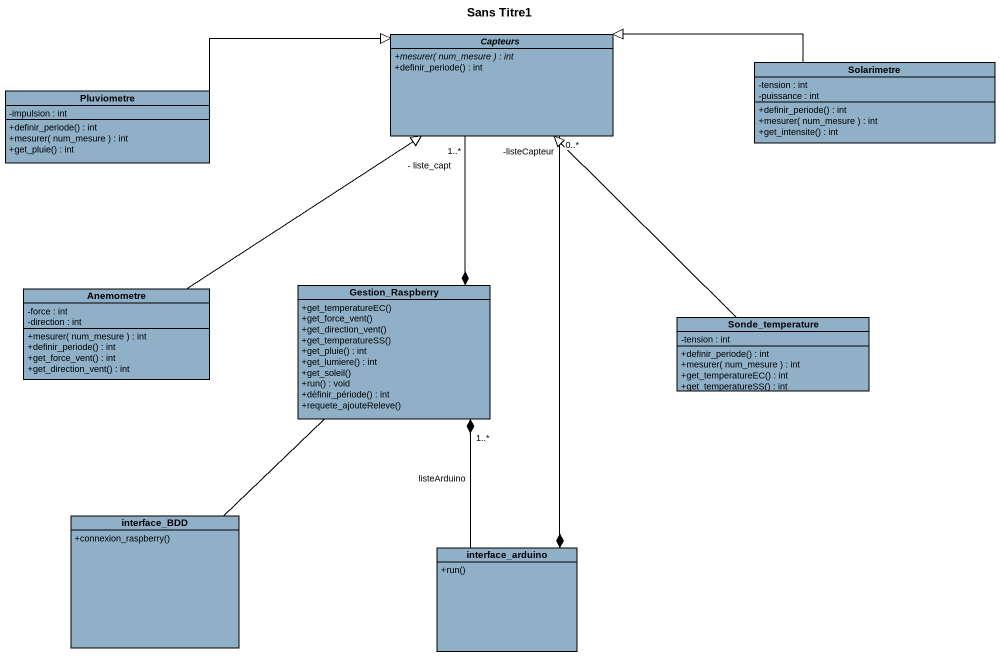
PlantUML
@startuml
title Sans Titre1
hide circle
hide empty members
skinparam classAttributeIconSize 0
abstract class Capteurs #90B0C8 {
  {abstract} +mesurer( num_mesure ) : int
  +definir_periode() : int
}
class Pluviometre #90B0C8 {
  -impulsion : int
  +definir_periode() : int
  +mesurer( num_mesure ) : int
  +get_pluie() : int
}
class Solarimetre #90B0C8 {
  -tension : int
  -puissance : int
  +definir_periode() : int
  +mesurer( num_mesure ) : int
  +get_intensite() : int
}
class Anemometre #90B0C8 {
  -force : int
  -direction : int
  +mesurer( num_mesure ) : int
  +definir_periode() : int
  +get_force_vent() : int
  +get_direction_vent() : int
}
class Gestion_Raspberry #90B0C8 {
  +get_temperatureEC()
  +get_force_vent()
  +get_direction_vent()
  +get_temperatureSS()
  +get_pluie() : int
  +get_lumiere() : int
  +get_soleil()
  +run() : void
  +définir_période() : int
  +requete_ajouteReleve()
}
class Sonde_temperature #90B0C8 {
  -tension : int
  +definir_periode() : int
  +mesurer( num_mesure ) : int
  +get_temperatureEC() : int
  +get_temperatureSS() : int
}
class interface_BDD #90B0C8 {
  +connexion_raspberry()
}
class interface_arduino #90B0C8 {
  +run()
}
Pluviometre -right-|> Capteurs
Solarimetre -left-|> Capteurs
Anemometre -up-|> Capteurs
Gestion_Raspberry "1..*" *-up- Capteurs : - liste_capt
Gestion_Raspberry "1..*" *-- interface_arduino : listeArduino
Sonde_temperature -up-|> Capteurs
interface_BDD -up- Gestion_Raspberry
interface_arduino *-up- "0..*\n-listeCapteur" Capteurs
@enduml
